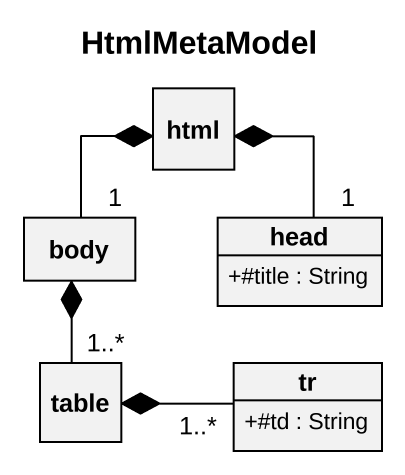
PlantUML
@startuml
title HtmlMetaModel
hide circle
hide empty members
skinparam classAttributeIconSize 0
class html
class body
class head {
  +#title : String
}
class table
class tr {
  +#td : String
}
html *-- "1" body
html *-- "1" head
body *-- "1..*" table
table *-right- "1..*" tr
@enduml
